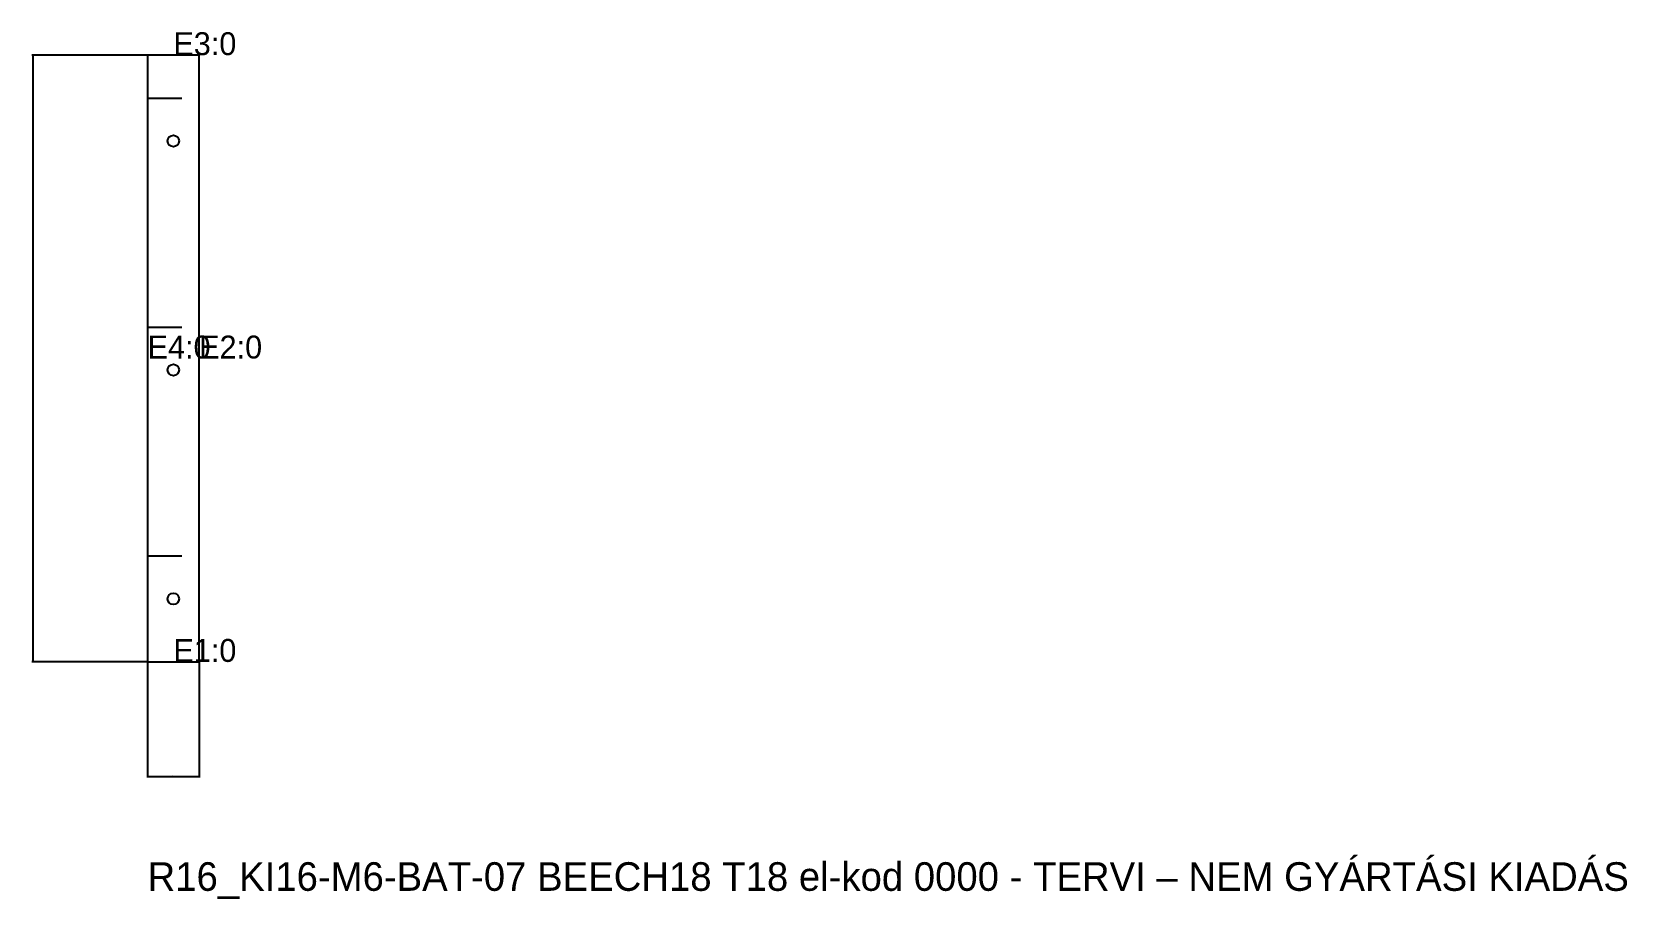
# Model space of a CAD drawing. Header units: millimetres. Extents: x -40 to 517, y -83 to 220.
import ezdxf

# ---------------------------------------------------------------- set-up
doc = ezdxf.new("R2010")
doc.units = ezdxf.units.MM
for name, color, linetype in [('FURAT_A', 5, 'Continuous'), ('FURAT_EL', 3, 'Continuous'), ('KONTUR', 7, 'Continuous'), ('MERET', 8, 'Continuous'), ('SZOVEG', 7, 'Continuous')]:
    doc.layers.add(name, color=color, linetype=linetype)
doc.styles.add('OpenSansCondensed-Light', font='OpenSansCondensed-Light.ttf')
doc.dimstyles.new('EZDXF', dxfattribs={"dimtxt": 0.25, "dimasz": 0.175, "dimexe": 0.375, "dimexo": 0.125, "dimgap": 0.1, "dimtad": 1, "dimlfac": 100, "dimzin": 12, "dimdsep": 46, "dimtxsty": 'OpenSansCondensed-Light', "dimblk": 'ARCHTICK', "dimcen": 2.5, "dimazin": 3, "dimtfac": 0.5, "dimtmove": 2, "dimatfit": 3})

# ---------------------------------------------------------------- blocks, each defined once
blk = doc.blocks.new('_ARCHTICK')
at = {"color": 0, "linetype": 'BYBLOCK', "const_width": 0.15}
blk.add_lwpolyline([(-0.5, -0.5), (0.5, 0.5)], dxfattribs=at)

msp = doc.modelspace()

# ---------------------------------------------------------------- linework, layer by layer
at = {"layer": 'FURAT_A'}
for centre in [(9, 182), (9, 102), (9, 22)]:
    msp.add_circle(centre, 2, dxfattribs=at)
at = {"layer": 'FURAT_EL'}
for p, q in [((0, 197), (12, 197)), ((0, 117), (12, 117)), ((0, 37), (12, 37))]:
    msp.add_line(p, q, dxfattribs=at)
at = {"layer": 'KONTUR'}
msp.add_lwpolyline([(0, 0), (18, 0), (18, 212), (0, 212)], close=True, dxfattribs=at)

# ---------------------------------------------------------------- texts
at = {"layer": 'SZOVEG'}
for s, height, p in [('E3:0', 8, (9, 212)), ('E4:0', 8, (0, 106)), ('E2:0', 8, (18, 106)), ('E1:0', 8, (9, 0)), ('R16_KI16-M6-BAT-07 BEECH18 T18 el-kod 0000 - TERVI – NEM GYÁRTÁSI KIADÁS', 10, (0, -80))]:
    msp.add_text(s, height=height, dxfattribs=at).set_placement(p)

# ---------------------------------------------------------------- dimensions: what is measured, and where the dimension line sits
at = {"layer": 'MERET'}
msp.add_linear_dim(base=(-40, 0), p1=(0, 0), p2=(0, 212), angle=90, dimstyle='EZDXF', dxfattribs=at).render()
msp.add_linear_dim(base=(0, -40), p1=(0, 0), p2=(18, 0), dimstyle='EZDXF', dxfattribs=at).render()

doc.saveas('drawing.dxf')
